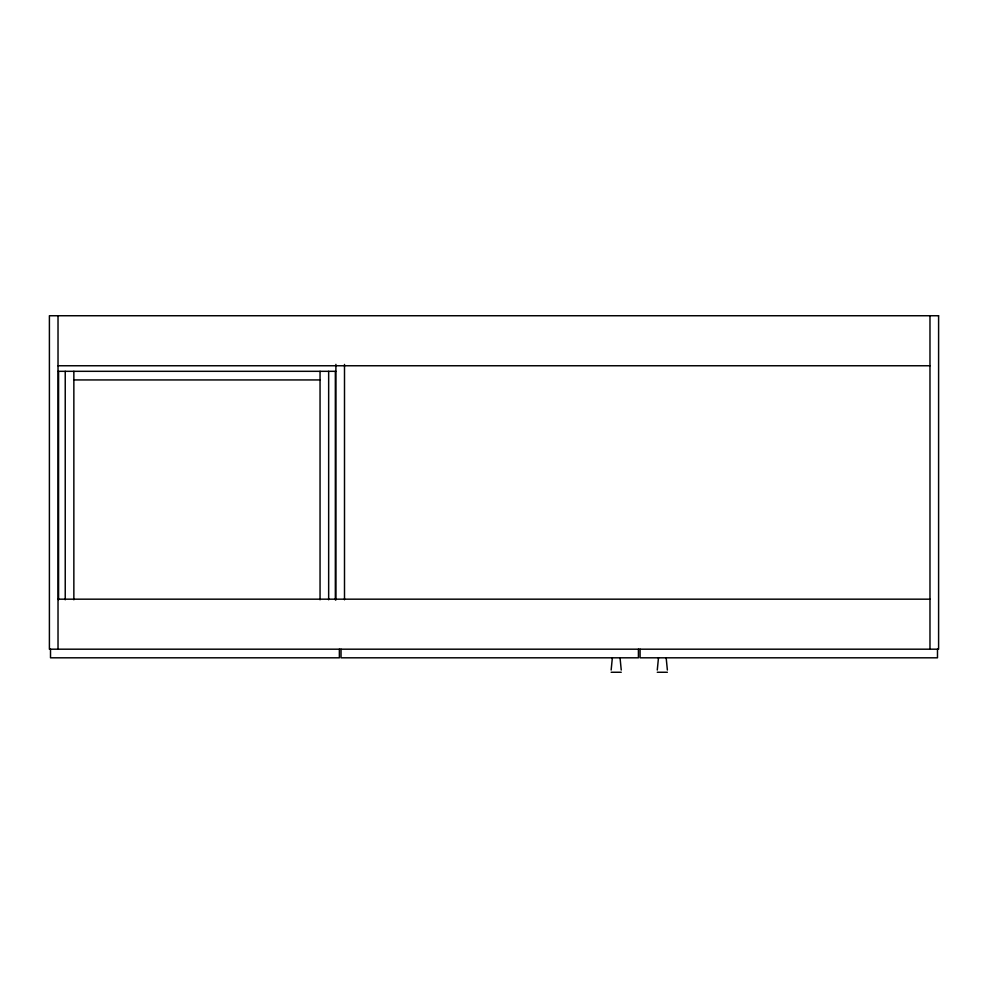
<?xml version="1.0" encoding="UTF-8"?>
<svg xmlns="http://www.w3.org/2000/svg" width="988" height="988" viewBox="0 0 988 988"><rect width="100%" height="100%" fill="white"/><g stroke="black" fill="none" stroke-linecap="round" stroke-linejoin="round"><path stroke-width="1.48" d="M612.35 657.81L611.152 670.037M658.477 657.81L657.279 670.037M58.02 365.758L929.98 365.758M58.02 371.315L335.895 371.315M73.853 379.935L320.05 379.935M58.02 599.173L929.98 599.173M611.152 672.26L621.242 672.26M657.279 672.26L667.369 672.26M667.369 670.037L666.171 657.81M621.242 670.037L620.044 657.81M937.489 649.19L937.489 657.81L640.088 657.81L640.088 649.19M929.98 315.74L929.98 649.19M638.421 649.19L638.421 657.81L341.033 657.81L341.033 649.19M344.503 364.436L344.503 599.79M339.366 649.19L339.366 657.81L50.512 657.81L50.512 649.19M335.895 364.362L335.895 599.926M335.34 371.315L335.34 599.79M328.658 371.315L328.658 599.79M320.05 371.315L320.05 599.79M73.853 371.315L73.853 599.79M65.233 371.315L65.233 599.79M58.576 371.315L58.576 599.79M58.02 315.74L58.02 649.19M938.6 315.74L49.4 315.74L49.4 649.19L938.6 649.19L938.6 315.74"/></g></svg>
